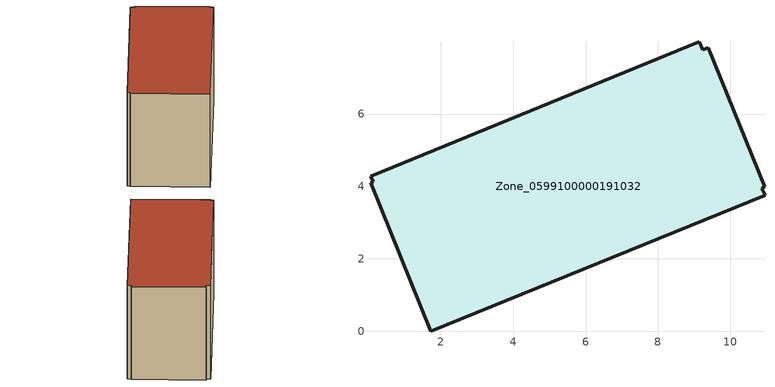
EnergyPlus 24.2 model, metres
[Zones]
Zone_0599100000191032
 floor ground (C_G): 1.73,0 0.06,4.11 0.13,4.14 0.07,4.29 9.14,8 9.23,7.77 9.38,7.83 10.95,3.99 10.87,3.96 10.96,3.76 z2.97
 wall outside (C_F): 9.23,7.77 9.14,8 0.07,4.29 0.13,4.14 0.06,4.11 1.73,0 10.96,3.76 10.87,3.96 10.95,3.99 9.38,7.83 9.23,7.77 z2.97:8.82
 roof outside (C_R): 1.73,0 10.96,3.76 10.87,3.96 10.95,3.99 9.38,7.83 9.23,7.77 9.14,8 0.07,4.29 0.13,4.14 0.06,4.11 z8.82
[BUILDING]
Pand.0599100000191032: North Axis=0; Terrain=City; Loads Convergence Tolerance Value=0.04; Temperature Convergence Tolerance Value=0.4; Solar Distribution=FullExterior; Maximum Number of Warmup Days=25; Minimum Number of Warmup Days=1
[Site:Location]
Rotterdam.The.Hague.AP_ZH_NLD Design_Conditions: Latitude=51.96; Longitude=4.45; Time Zone=1; Elevation=-4.5
[SITE:GROUNDTEMPERATURE:BUILDINGSURFACE]
18, 18, 18, 18, 18, 18, 18, 18, 18, 18, 18, 18
[MATERIAL] Thermal Absorptance=0.9; Solar Absorptance=0.7; Visible Absorptance=0.7
Name | Roughness | Thickness | Conductivity | Density | Specific Heat
G.TI.1946-1964 | MediumSmooth | 0.15 | 1 | 540 | 1210
F.TI.1946-1964 | Rough | 0.3 | 0.857143 | 1920 | 840
R.TI.1946-1964 | MediumRough | 0.2 | 0.277778 | 1500 | 1000
[CONSTRUCTION]
C_G: G.TI.1946-1964
C_F: F.TI.1946-1964
C_R: R.TI.1946-1964
[ZONE]
Zone_0599100000191032: Type=1; Multiplier=1; Ceiling Height=Autocalculate; Volume=Autocalculate; Floor Area=autocalculate; Part of Total Floor Area=Yes
[ZONEINFILTRATION:DESIGNFLOWRATE]
Infil_Zone_0599100000191032: Zone or ZoneList or Space or SpaceList=Zone_0599100000191032; Schedule=AlwaysOn; Design Flow Rate Calculation Method=Flow/Area; Flow Rate per Floor Area=0.003; Constant Term Coefficient=1; Temperature Term Coefficient=0; Velocity Term Coefficient=0; Velocity Squared Term Coefficient=0
[HVACTEMPLATE:ZONE:IDEALLOADSAIRSYSTEM]
Zone_0599100000191032: Maximum Heating Supply Air Temperature=50; Minimum Cooling Supply Air Temperature=13; Maximum Heating Supply Air Humidity Ratio=0.0156; Minimum Cooling Supply Air Humidity Ratio=0.0077; Heating Limit=NoLimit; Cooling Limit=NoLimit; Dehumidification Control Type=ConstantSensibleHeatRatio; Cooling Sensible Heat Ratio=0.7; Dehumidification Setpoint=60; Humidification Control Type=None; Humidification Setpoint=30; Outdoor Air Method=None; Outdoor Air Flow Rate per Person=0.00944; Outdoor Air Flow Rate per Zone Floor Area=0; Outdoor Air Flow Rate per Zone=0; Demand Controlled Ventilation Type=None; Outdoor Air Economizer Type=NoEconomizer; Heat Recovery Type=None; Sensible Heat Recovery Effectiveness=0.7; Latent Heat Recovery Effectiveness=0.65
[ZONECONTROL:THERMOSTAT]
ThermostatControl_Zone_0599100000191032: Zone or ZoneList=Zone_0599100000191032; Control Type Schedule=DualSetpointControlType; Control 1=Thermostat_Zone_0599100000191032; Temperature Difference Between Cutout And Setpoint=0
[THERMOSTATSETPOINT:DUALSETPOINT]
Thermostat_Zone_0599100000191032: Heating Setpoint Temperature Schedule=HeatingSetpoint_Zone_0599100000191032; Cooling Setpoint Temperature Schedule=CoolingSetpoint_Zone_0599100000191032
[SCHEDULE:COMPACT]
HeatingSetpoint_Zone_0599100000191032: Through: 12/31, For: AllDays, Until: 24:00, 21
CoolingSetpoint_Zone_0599100000191032: Through: 12/31, For: AllDays, Until: 24:00, 24
DualSetpointControlType: Through: 12/31, For: AllDays, Until: 24:00, 4
AlwaysOn: Through: 12/31, For: AllDays, Until: 24:00, 1
